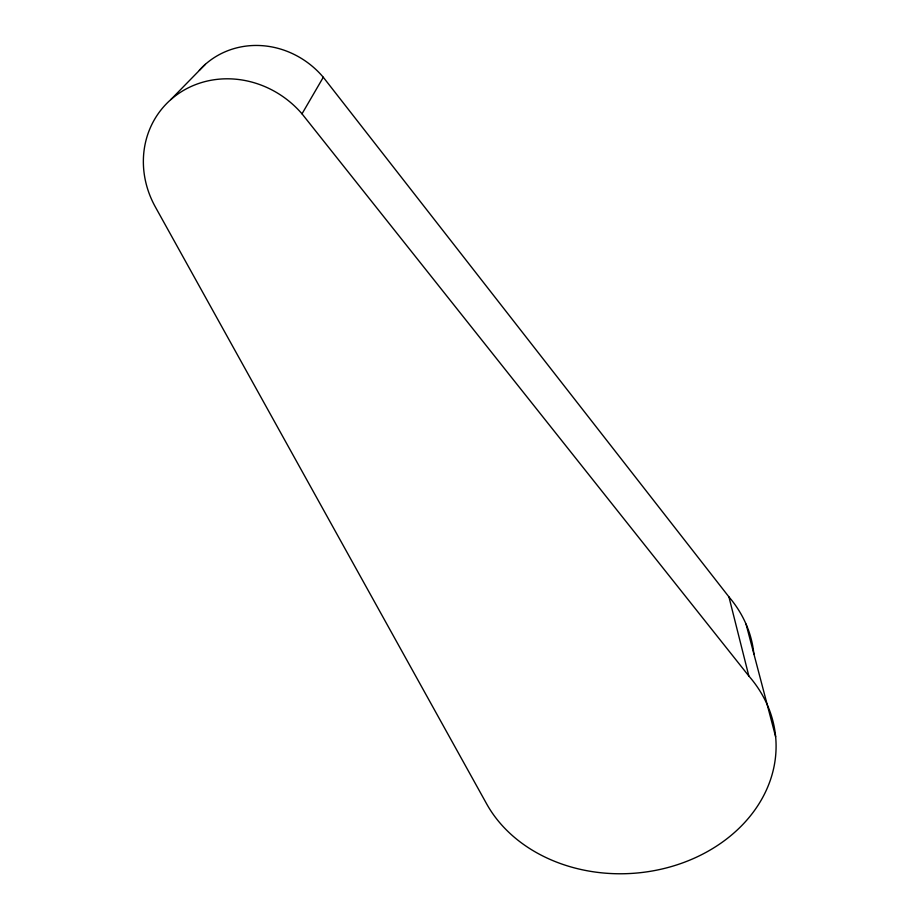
<?xml version="1.0" encoding="UTF-8"?>
<svg xmlns="http://www.w3.org/2000/svg" width="919" height="919" viewBox="0 0 919 919"><rect width="100%" height="100%" fill="white"/><g stroke="black" fill="none" stroke-linecap="round" stroke-linejoin="round"><path stroke-width="1.38" d="M302.006 113.83A94.083 86.788 40.2 0 0 180.997 91.957A94.083 86.788 40.2 0 0 155.334 206.913L486.645 803.884A151.463 123.697 -4.2 0 0 699.336 855.819A151.463 123.697 -4.2 0 0 748.836 676.005L302.006 113.83L323.293 77.265L728.939 596.902A138.861 116.759 -4.6 0 1 753.879 654.064M170.808 99.597L205.305 64.353M746.056 624.104L775.636 736.751M728.939 596.902L748.836 676.005M199.331 70.269A84.95 79.103 44.6 0 1 323.293 77.265"/></g></svg>
